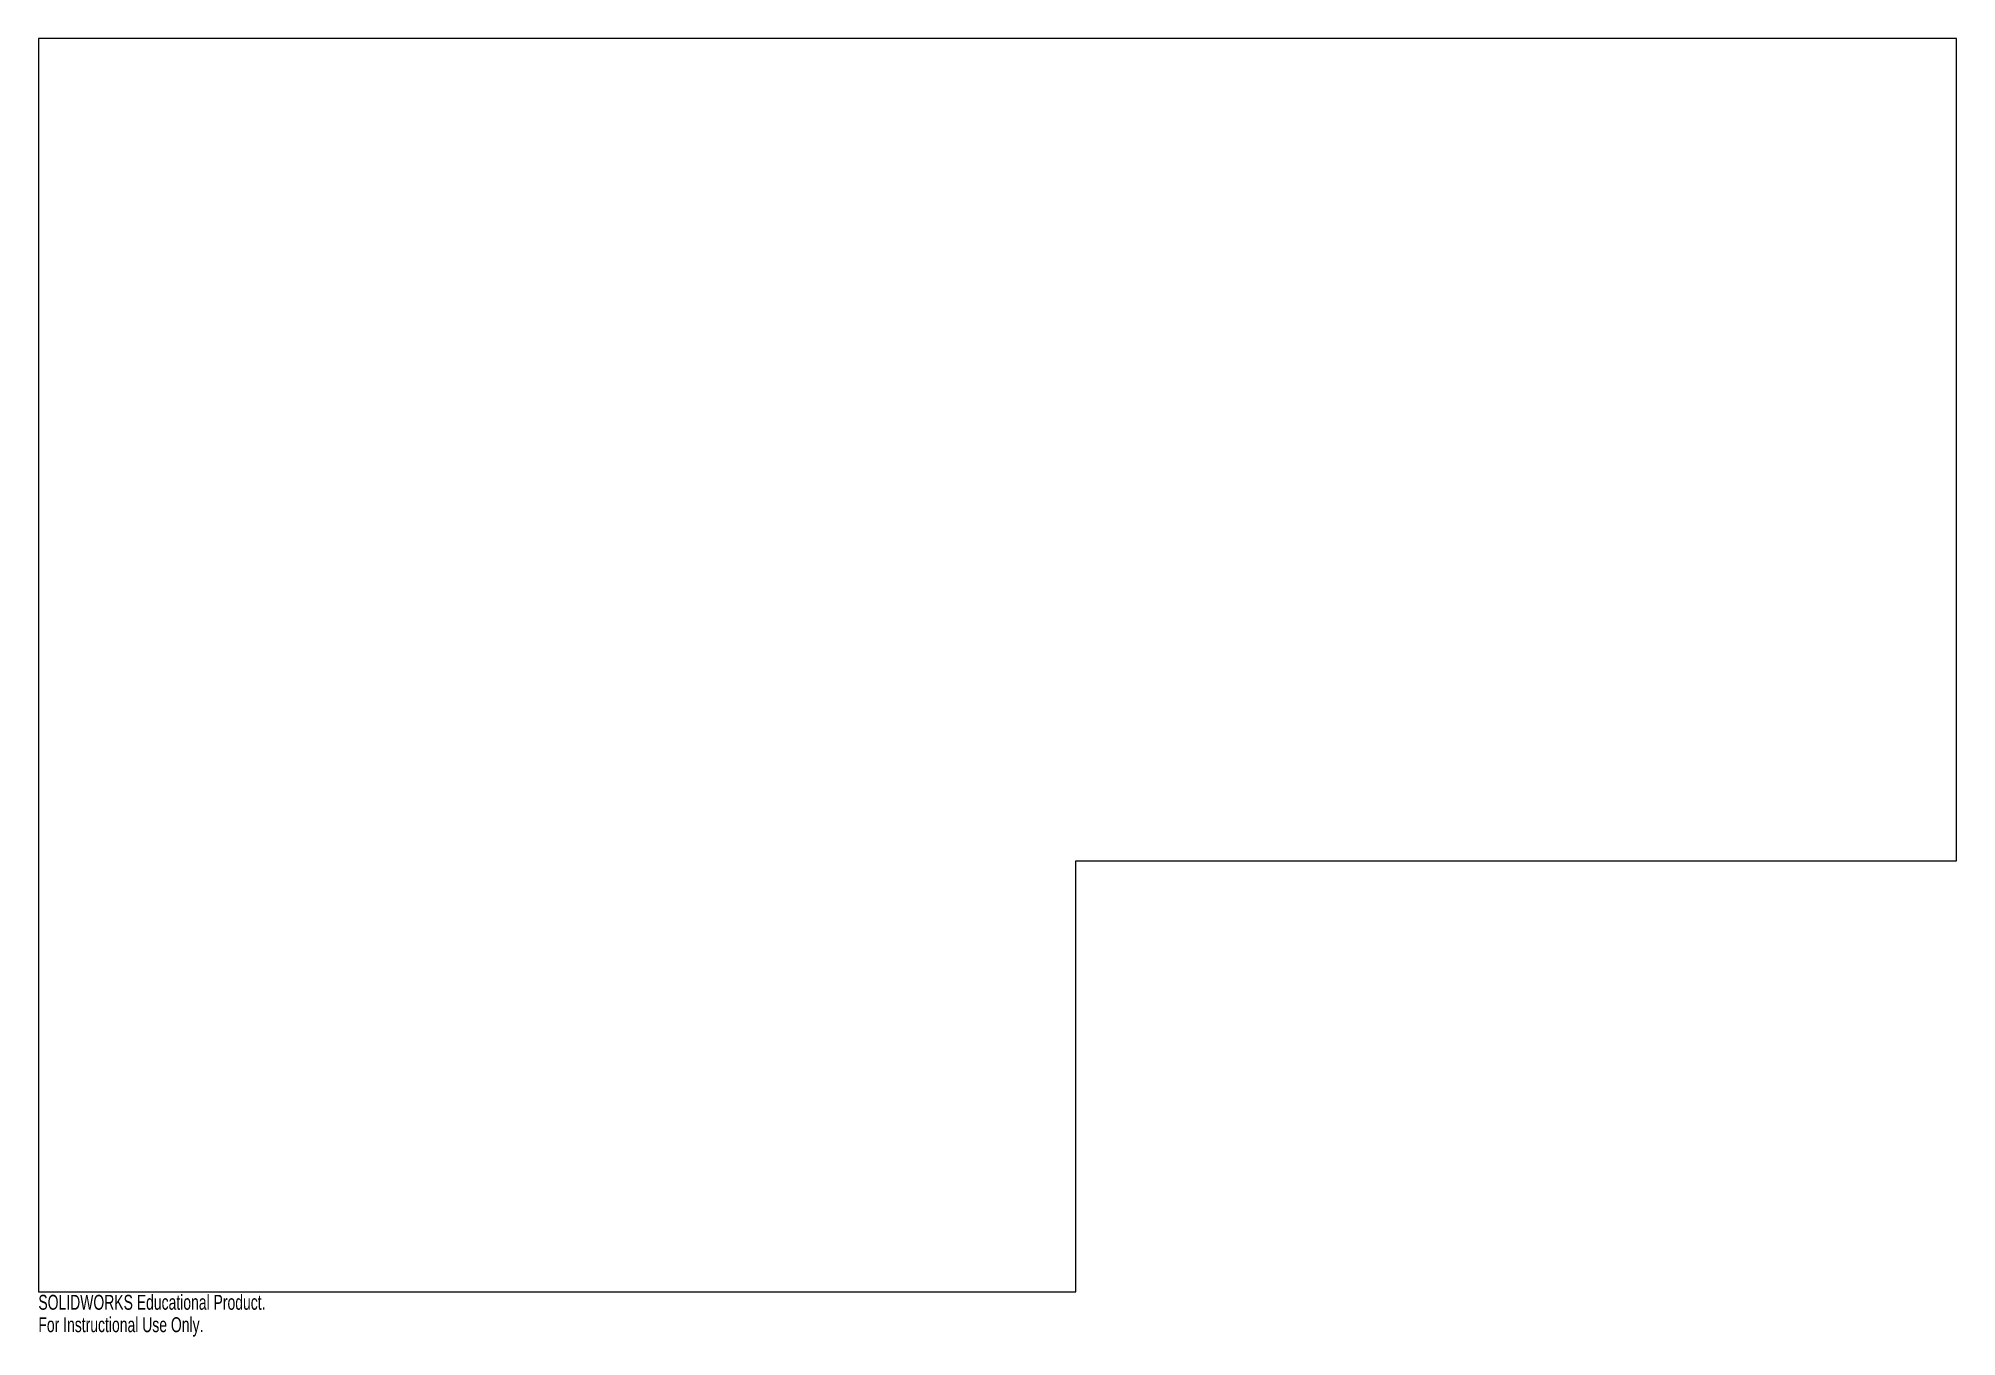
# Model space of a CAD drawing. Header units: inches. Extents: x -12.2 to 12.2, y -11.3 to 5.2.
import ezdxf

# ---------------------------------------------------------------- set-up
doc = ezdxf.new("R2010")
doc.units = ezdxf.units.IN
doc.header["$MEASUREMENT"] = 0
doc.styles.add('SLDTEXTSTYLE0', font='TXT', dxfattribs={"width": 0.7})

msp = doc.modelspace()

# ---------------------------------------------------------------- linework, layer by layer
at = {"color": 7, "linetype": 'Continuous', "lineweight": 25}
for p, q in [((-12.25, 5.25), (-12.25, -10.75)), ((12.25, 5.25), (-12.25, 5.25)), ((12.25, -5.25), (12.25, 5.25)), ((1, -10.75), (1, -5.25)), ((1, -5.25), (12.25, -5.25)), ((-12.25, -10.75), (1, -10.75))]:
    msp.add_line(p, q, dxfattribs=at)

# ---------------------------------------------------------------- texts
at = {"color": 7, "linetype": 'Continuous', "char_height": 0.1903, "attachment_point": 1, "style": 'SLDTEXTSTYLE0'}
for s, insert in [('SOLIDWORKS Educational Product.', (-12.25, -10.79)), ('For Instructional Use Only.', (-12.25, -11.076))]:
    msp.add_mtext(s, dxfattribs=dict(at, insert=insert))

doc.saveas('drawing.dxf')
